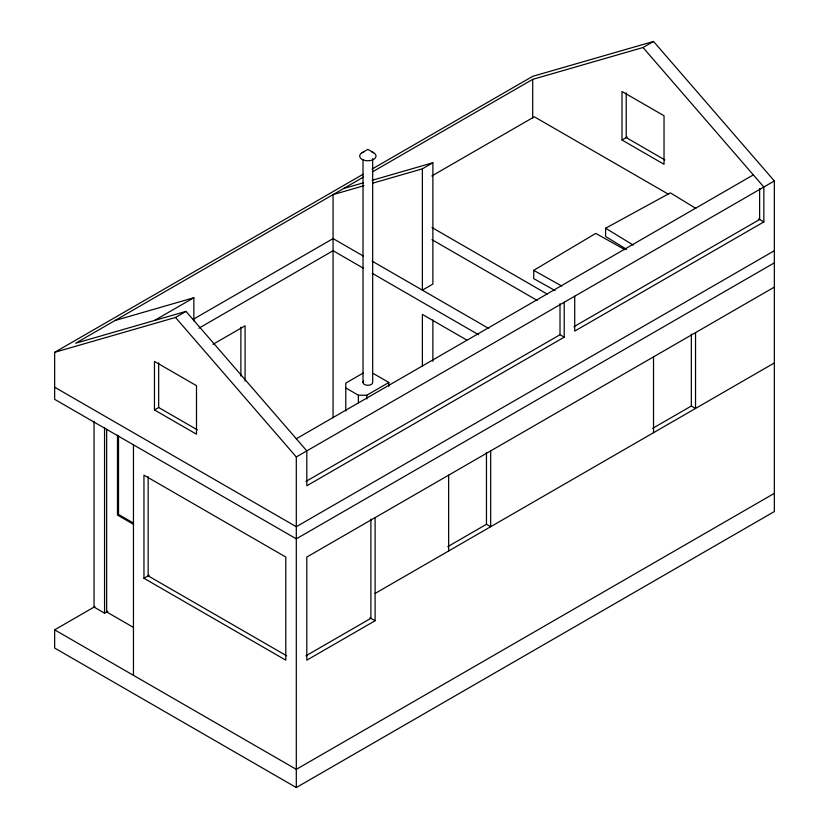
<?xml version="1.0" encoding="UTF-8"?>
<svg xmlns="http://www.w3.org/2000/svg" width="829" height="829" viewBox="0 0 829 829"><rect width="100%" height="100%" fill="white"/><g stroke="black" fill="none" stroke-linecap="round" stroke-linejoin="round"><path stroke-width="1.24" d="M555.067 290.564L533.731 278.627L533.731 270.347L595.771 233.395L624.973 249.726M362.066 152.723L367.848 149.386L373.62 152.723M774.348 262.855L296.305 538.85L54.652 399.34L54.652 352.325L363.123 174.235M372.086 169.054L532.695 76.33L653.521 41.45L774.348 180.96L774.348 511.555L296.305 787.55L54.652 648.04L54.652 629.843L94.962 606.569M363.548 177.023L75.667 343.227L185.986 311.383L306.813 450.893L306.813 485.773L564.217 337.165L564.217 302.284M372.511 171.841L532.695 79.366L643.014 47.512L653.521 41.45M154.463 320.481L193.862 297.735L193.862 320.947M422.375 168.836L432.883 162.764L432.883 284.088L422.375 290.15L422.375 168.836L372.77 183.157M54.652 352.325L175.479 317.445L185.986 311.383M431.805 175.976L534.322 116.785L668.599 194.318M193.281 319.3L333.31 238.462M198.919 328.18L333.527 250.462M213.012 344.304L245.083 325.787L245.083 381.05M154.463 409.951L196.494 434.209L196.494 385.682L154.463 361.423L154.463 409.951L158.671 407.526L197.375 429.868M621.999 140.018L664.029 164.287L664.029 115.759L621.999 91.491L621.999 140.018L627.252 136.992M363.434 372.895L345.786 383.091L345.786 410.894M345.786 387.941L358.387 395.226L366.791 395.226L388.863 382.48L388.863 386.273M296.305 438.759L753.333 174.898M296.305 787.55L296.305 456.955L774.348 180.96M305.963 481.411L560.01 334.729L564.217 337.165M573.875 326.73L759.633 219.488L759.633 188.484M143.956 578.279L285.798 660.164L285.798 557.047L143.956 475.162L143.956 578.279L149.21 575.243M643.014 47.512L763.841 187.033L763.841 221.913L574.725 331.092L574.725 296.212M94.05 421.412L94.05 607.087L104.558 613.159L107.915 611.222M774.348 250.721L296.305 526.716L54.652 387.205M774.348 287.114L306.813 557.047L306.813 660.164L375.102 620.734L375.102 517.617M447.764 546.643L486.468 524.291L490.675 526.716L490.675 450.893M652.641 428.355L691.345 406.013L695.541 408.438L695.541 332.616M375.102 593.44L774.348 362.947M305.963 655.801L370.895 618.31L370.895 519.058M774.348 493.359L296.305 769.353L54.652 629.843M626.579 249.301L605.605 236.503L605.605 228.224L670.381 192.867L695.769 208.359M343.579 188.546L363.423 182.815M372.107 180.307L432.883 162.764M364.086 185.665L333.071 194.618L333.071 417.775M115.065 320.481L193.862 297.735M533.731 270.347L561.803 286.057M664.91 159.945L626.206 137.593L626.206 92.9M758.587 218.877L763.841 221.913M431.992 227.55L547.254 294.098M431.992 239.685L537.182 300.409M333.071 238.586L363.32 256.047M372.148 261.145L488.747 328.471M333.071 250.721L363.32 268.181M372.273 273.352L478.675 334.781M466.768 340.045L422.375 314.409L422.375 366.097M373.102 373.382L388.863 382.48M369.848 617.709L375.102 620.734M133.542 523.13L118.526 514.457L118.526 435.826M133.562 524.353L117.469 515.068L117.469 435.152M286.647 655.801L148.163 575.854L148.163 476.602M133.531 627.46L106.661 611.947L106.661 429.349M605.605 228.224L633.201 245.073M175.479 317.445L296.305 456.955M691.345 334.046L691.345 406.013M653.521 356.874L653.521 432.697M560.01 303.725L560.01 334.729M532.695 79.366L532.695 118.174M486.468 452.323L486.468 524.291M448.644 475.162L448.644 550.984M432.883 319.973L432.883 361.33M372.677 158.65L372.677 382.48A4.829 2.788 0 0 1 366.594 385.174A4.829 2.788 0 0 1 363.662 381.091M366.791 395.226L366.791 399.008M363.019 159.945L363.019 382.48M358.387 395.226L358.387 402.801M240.887 327.217L240.887 376.055M158.671 362.822L158.671 407.526M133.459 444.831L133.459 675.334M104.558 427.546L104.558 613.159M371.931 151.976A8.176 4.715 0 0 1 374.107 159.095A8.176 4.715 0 0 1 361.589 159.095A8.176 4.715 0 0 1 363.765 151.976"/></g></svg>
